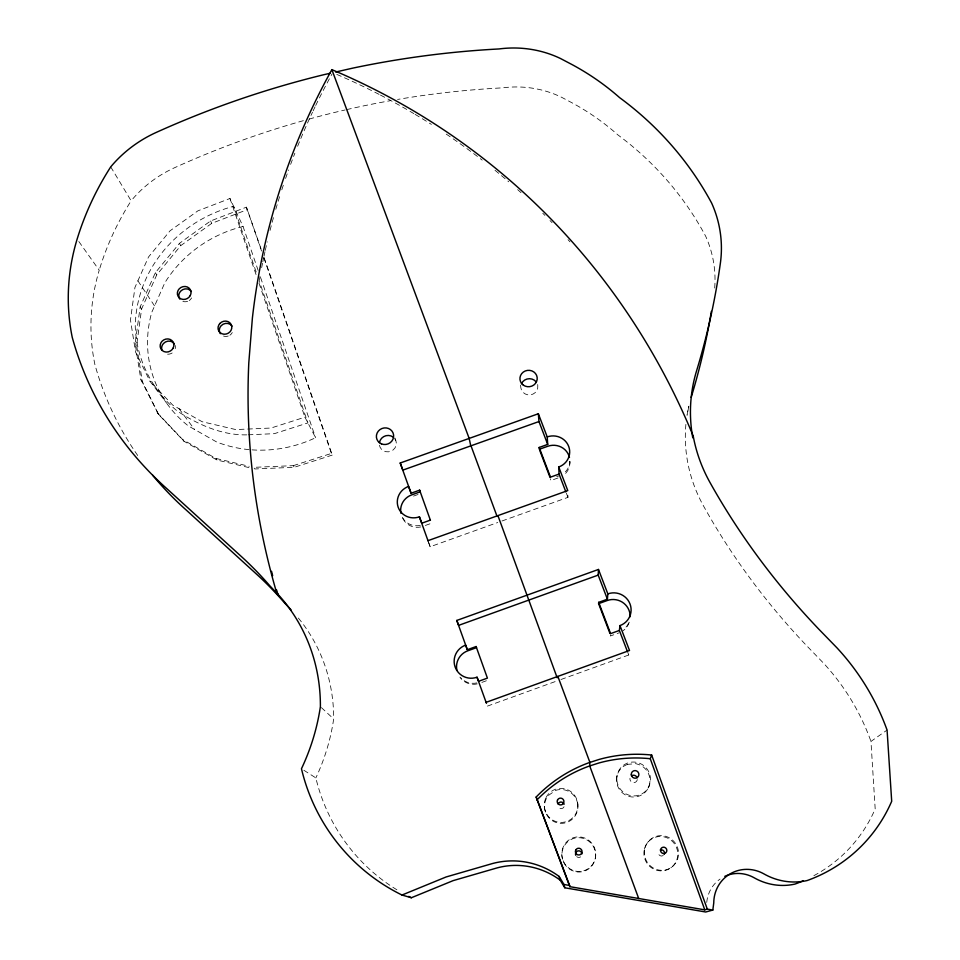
<?xml version="1.0" encoding="UTF-8"?>
<svg xmlns="http://www.w3.org/2000/svg" width="960" height="960" viewBox="0 0 960 960"><rect width="100%" height="100%" fill="white"/><g stroke="black" fill="none" stroke-linecap="round" stroke-linejoin="round"><path stroke-width="0.72" stroke-dasharray="4.8 3.6" d="M610.476 634.812L610.368 635.988L619.08 632.832M248.928 467.592L216.972 460.02L184.02 441.276L158.508 414.36L140.88 379.668L135.144 343.5L140.16 306.912L155.352 272.7L179.448 243.348L210.576 220.98L246.42 207.168L261.624 250.488M158.508 414.36L142.332 381.54L136.608 345.48L141.588 309.012L156.732 274.884L180.744 245.628L211.776 223.332L247.5 209.568M560.952 679.512L628.764 654.984L629.136 652.74M595.392 857.916L595.512 857.244M688.776 406.692L687.048 415.236A153.72 144.036 17 0 1 688.812 406.224M616.728 777.192L617.004 775.92M648.516 787.368L649.032 786.168M647.664 842.508L648.18 841.716M232.296 332.568L231.252 334.02A6.972 6.444 -25.2 0 1 229.884 335.196M191.628 297.936L190.584 299.376A6.924 6.348 -25.7 0 1 189.216 300.54M670.836 867.852L671.532 867.252M813.876 875.664A147.06 142.164 42.3 0 0 875.184 808.956L870.96 741.408L887.076 730.068M258.144 270.42L243.048 226.476L229.968 198.492L197.928 210.816L170.088 230.784L148.548 256.944L134.952 287.4L130.464 319.932L135.552 352.032L149.964 381.216L166.464 402.912M481.86 682.404L486.852 680.592M487.428 706.104L558.192 680.508M413.532 496.104L420.816 493.5M556.692 476.688L559.128 475.812M425.376 525.444L431.472 523.272L430.92 521.7M557.988 477.984L550.704 480.588L550.596 478.872M428.352 541.908L430.152 546.744L497.736 522.516M501.96 521.004L567.96 497.352L567.852 493.296M252 449.868A120.756 112.284 -23.5 0 0 315.6 437.712L304.932 417.168L270.996 428.04L235.752 429.576L202.08 421.704L172.716 405.096L149.964 381.216M293.292 465.66L331.428 453.42L332.268 455.088L294.252 467.292L254.736 468.972L253.632 467.352L293.292 465.66L294.252 467.292M246.744 434.868C221.592 435.336 197.82 424.488 177.108 410.94C151.836 389.964 136.524 359.424 135.24 326.58C136.068 268.704 178.644 220.716 233.616 206.304L256.932 274.26M248.196 434.808L274.356 433.668L307.92 422.916L259.356 281.34M157.104 412.584L182.7 439.584L215.748 458.388L249.264 466.32M303.864 770.268L315.852 777.912A181.152 180.072 -67.9 0 0 399.66 891.444M321.408 707.616L333.672 718.956A203.436 191.616 -49.9 0 1 315.852 777.912M182.7 439.584L184.02 441.276M140.88 379.668L142.332 381.54M179.028 408.66L194.484 429.42M215.748 458.388L216.972 460.02M135.144 343.5L136.608 345.48M78.828 241.524L99.216 270.228A214.476 199.416 -20.9 0 0 94.908 364.584A342.3 318.216 -13.1 0 0 138.564 456.72M140.16 306.912L141.588 309.012M137.892 280.812L154.584 305.964M155.352 272.7L156.732 274.884M110.724 166.884L131.136 200.808A292.704 274.284 -17.1 0 0 99.216 270.228M179.448 243.348L180.744 245.628M210.576 220.98L211.776 223.332M627.72 652.26L628.764 654.984M566.388 493.248L567.96 497.352M394.884 437.952L395.796 440.46M428.676 542.592L430.152 546.744M264.06 257.544L332.268 455.088M246.42 207.168L261.564 251.04M264.012 258.12L331.428 453.42M260.58 277.512L315.6 437.712M229.968 198.492L256.572 276.084M258.984 283.14L304.932 417.168M545.268 811.092L545.52 812.1M561.852 855.516L561.996 856.2M520.572 385.164L520.86 387.924A8.532 8.112 -6.4 0 0 530.412 394.836A8.532 8.112 -6.4 0 0 537.78 385.656L537.576 382.896M569.904 463.344L569.868 461.568A16.416 15.768 -3.5 0 1 564.6 472.572M577.836 803.94L577.848 805.008A16.944 16.68 72.3 0 1 558.348 823.08A16.944 16.68 72.3 0 1 546.06 799.176L548.388 795.468L555.444 790.5A16.944 16.68 72.3 0 1 577.848 805.068M637.284 779.592A3.756 3.684 53.7 0 1 633.036 782.604A3.756 3.684 53.7 0 1 629.976 778.272M394.728 438.612A8.568 8.172 -20 0 1 390.924 451.224A8.568 8.172 -20 0 1 379.38 444.78M564.048 806.76A3.324 3.276 72.2 0 1 557.976 806.46M562.488 858.864A17.34 16.944 72.6 0 1 582.372 837.312A17.34 16.944 72.6 0 1 591.576 865.704A17.34 16.944 72.6 0 1 562.836 859.932L562.956 860.592A17.208 16.812 72.6 0 0 591.396 866.4A17.208 16.812 72.6 0 0 582.588 838.188A17.208 16.812 72.6 0 0 562.512 859.152M580.632 856.848A3.312 3.24 72.6 0 1 576.684 856.644M228.252 336A6.972 6.444 -25.2 0 1 222.996 335.844M187.596 301.344A6.924 6.348 -25.7 0 1 182.388 301.188M175.08 345.312A6.984 6.444 -28.3 0 1 175.2 348.696M172.14 352.98A6.984 6.444 -28.3 0 1 166.944 354.12M249.096 449.628A120.756 112.284 -23.5 0 1 216.696 442.008L188.412 425.964A120.756 112.284 -23.5 0 1 151.776 312.324L164.772 282.888A120.756 112.284 -23.5 0 1 243.048 226.476M685.896 424.368A153.72 144.036 17 0 0 703.476 505.884A686.724 596.136 20.7 0 0 806.484 645.528L823.596 663.228A222.96 217.224 55.2 0 1 870.96 741.408M714.684 288.024A120.612 112.476 -2.5 0 0 705.744 236.376A331.752 313.692 -16.2 0 0 617.808 134.844A252.372 236.208 -12.5 0 0 572.316 102.972L561.288 97.128A98.028 89.94 -7.5 0 0 502.548 87.852A990.996 947.748 81.1 0 0 397.584 99.444M303.36 120.672A990.996 947.748 81.1 0 0 174.696 167.664A113.604 104.088 -23.4 0 0 131.136 200.808M309.096 119.076A990.996 947.748 81.1 0 1 345.12 109.956M346.572 109.632A990.996 947.748 81.1 0 1 390.252 100.716M259.272 280.656A795.804 725.784 21 0 1 260.04 276.3M261.672 267.612A795.804 725.784 21 0 1 262.536 263.292M262.824 261.852A795.804 725.784 21 0 1 263.724 257.532M264.036 256.092A795.804 725.784 21 0 1 264.96 251.784M265.284 250.356A795.804 725.784 21 0 1 267.252 241.788M270.036 230.424A795.804 725.784 21 0 1 273.804 216.324M275.796 209.328A795.804 725.784 21 0 1 280.008 195.408M281.796 189.828A795.804 725.784 21 0 1 283.668 184.14M285.588 178.452A795.804 725.784 21 0 1 288.576 169.98M290.628 164.364A795.804 725.784 21 0 1 294.876 153.192M297.624 146.268A795.804 725.784 21 0 1 312.504 112.2M313.14 110.856A795.804 725.784 21 0 1 315.048 106.848M315.696 105.504A795.804 725.784 21 0 1 332.028 73.968M495 170.292A783.984 722.052 -51.9 0 1 508.704 181.788M517.68 189.66A783.984 722.052 -51.9 0 1 521.016 192.66M542.784 213.276A783.984 722.052 -51.9 0 1 544.908 215.388M550.02 220.56A783.984 722.052 -51.9 0 1 552.048 222.636M568.02 239.676A783.984 722.052 -51.9 0 1 569.976 241.848M336.768 74.4A783.984 722.052 -51.9 0 1 379.14 94.404M380.448 95.076A783.984 722.052 -51.9 0 1 408.756 110.628M410.028 111.372A783.984 722.052 -51.9 0 1 413.832 113.604M415.092 114.36A783.984 722.052 -51.9 0 1 431.4 124.404M446.22 134.1A783.984 722.052 -51.9 0 1 482.196 160.116M298.368 618.06A166.956 158.088 -52 0 1 333.672 718.956M706.74 902.412A33.672 32.22 58.9 0 1 720.06 879.06M628.656 623.028A16.908 16.56 14.6 0 1 624.828 628.272M629.244 622.224A16.836 16.5 14.8 0 1 622.956 630.828M476.844 682.92A16.884 16.704 -30.6 0 1 460.812 677.856M477.24 683.916A16.824 16.644 -30.8 0 1 459.912 677.16M420.288 525.372A16.44 15.864 -20.5 0 1 402.348 517.236M420.864 526.92A16.38 15.804 -20.5 0 1 402.18 516.912M569.844 461.28A16.356 15.72 -3.5 0 1 562.992 475.62M663.252 855.504A3.132 3.048 60.9 0 1 658.644 851.604M627.288 764.376L623.448 766.38A16.944 16.62 54 0 0 621.576 792.072A16.944 16.62 54 0 0 647.088 789.924A16.944 16.62 54 0 0 640.056 764.988L635.88 763.656L627.288 764.376M616.872 780.396A17.076 16.74 53.7 0 0 643.524 792.888A17.076 16.74 53.7 0 0 640.524 763.632A17.076 16.74 53.7 0 0 616.872 780.396M545.796 798.096A17.076 16.812 72.3 0 0 562.596 822.372A17.076 16.812 72.3 0 0 574.824 795.684A17.076 16.812 72.3 0 0 545.796 798.096M644.58 849.864A17.472 16.956 60.9 0 0 667.608 869.328A17.472 16.956 60.9 0 0 672.18 839.76A17.472 16.956 60.9 0 0 644.58 849.864M644.1 850.584A17.34 16.824 61 0 0 666.936 869.904A17.34 16.824 61 0 0 671.484 840.564A17.34 16.824 61 0 0 644.1 850.584"/><path stroke-width="1.44" d="M609.96 633.456L598.608 603.648L598.68 602.352L607.404 599.196L598.188 575.112L598.476 569.448L456.792 620.436L467.328 649.704L476.1 646.536L487.416 678.12L478.596 681.3L477.024 677.208A17.208 17.016 -29.6 0 1 455.124 667.008A17.208 17.016 -29.6 0 1 465.6 645.132L467.328 649.704M607.404 599.196L607.836 593.88L598.476 569.448M627.192 650.904L619.368 630.456L619.98 625.584A17.22 16.86 13.8 0 0 630 603.924A17.22 16.86 13.8 0 0 607.836 593.88M712.824 910.056L713.76 902.928A35.58 34.02 58.2 0 1 764.028 873.948A61.176 58.524 48.9 0 0 807.144 880.548A155.16 149.82 40.8 0 0 891.696 801.276L887.076 730.068A235.224 229.164 53.7 0 0 836.904 647.784L818.82 629.184A724.092 623.448 20.3 0 1 710.028 482.556A161.88 151.02 16.3 0 1 693.192 435.9A787.08 724.644 -51.9 0 0 331.872 69.636A798.9 728.316 20.9 0 0 252.396 317.976L248.796 362.832A798.9 728.316 20.9 0 0 276.72 593.004A176.004 166.092 -51 0 1 320.388 706.668A214.428 201.192 -49 0 1 301.464 768.732A190.848 189.708 -58.7 0 0 401.988 895.032L411.36 897.744L453.168 880.62L497.196 867.876A78.12 75.42 84.2 0 1 560.184 880.14L564.804 887.784L705.72 912L712.824 910.056L707.304 909.108L704.784 909.852L569.808 886.656L536.16 797.028A149.232 144.276 67.3 0 1 589.044 762.684L599.1 759.444A149.232 144.276 67.3 0 1 651.648 755.028L707.304 909.108M693.192 435.9L692.772 437.808A161.268 150.492 16.3 0 1 696.54 370.956A771.684 683.112 -29.5 0 0 720.36 263.304A126.288 117.168 -2.8 0 0 711.648 203.1A347.508 327.096 -16.1 0 0 619.56 97.596A264.216 246.048 -12.5 0 0 571.98 64.548L560.448 58.488A102.54 93.516 -7.7 0 0 499.044 48.948A1044.84 998.22 81.3 0 0 352.728 68.136L335.592 72.036M704.784 909.852L650.268 758.724L651.648 755.028M401.988 895.032L446.124 876.96L492.6 863.508A82.512 79.668 84.7 0 1 559.092 876.432L563.976 884.496L564.804 887.784M619.368 630.456L610.596 633.624L598.68 602.352M486 702.372L629.52 650.484L619.98 625.584M598.188 575.112L458.652 625.356L456.792 620.436M598.608 603.648L607.308 600.504A16.908 16.56 14.6 0 1 630.132 616.728M430.368 520.128L421.776 523.212L419.4 516.84A16.752 16.14 -20.4 0 1 398.196 507.276A16.752 16.14 -20.4 0 1 408.564 486.432L411.084 493.224L419.64 490.164L430.44 520.344M569.472 457.464A16.416 15.768 -3.5 0 0 547.824 446.256L539.328 449.28L539.184 447.456L547.704 444.408L547.224 436.92L538.344 413.748L400.212 463.008L411.084 493.224M547.224 436.92A16.716 16.044 -3.7 0 1 568.668 446.34A16.716 16.044 -3.7 0 1 558.744 466.992L559.056 474.084L550.488 477.144L539.184 447.456M427.896 540.696L567.78 490.584L558.744 466.992M538.344 413.748L538.956 421.548L402.852 470.112L400.212 463.008M330.228 73.248L323.94 74.676A1044.84 998.22 81.3 0 0 156.348 132.372A118.86 108.252 -23.2 0 0 110.724 166.884A306.468 285.768 -17 0 0 77.124 239.136A224.508 207.636 -20.8 0 0 72.252 337.404A358.26 331.284 -13.1 0 0 167.208 488.988L241.992 557.1A405.708 371.808 -57.6 0 1 269.832 585.792L277.86 594.336A795.804 725.784 21 0 1 276.612 590.028M563.976 884.496L569.604 885.468L569.808 886.656M291.012 609.768L284.292 602.616A385.704 354.972 -58.3 0 0 257.664 575.172L186.12 509.952A342.3 318.216 -13.1 0 1 152.604 475.152M276.72 593.004L277.86 594.336M538.956 421.548L547.704 444.408M559.056 474.084L565.86 491.88M539.844 450.624L550.092 477.528M536.16 797.028L569.604 885.468M497.928 515.616L557.16 677.748M557.856 676.392L589.908 762.396L589.716 765.948L638.7 898.5M470.988 445.8L497.1 516.468M331.872 69.636L469.164 438.42L470.784 445.872M477.024 677.208L486.456 703.344M419.4 516.84L428.184 541.2M419.64 490.164L420.228 491.844L411.708 494.88A16.44 15.864 -20.5 0 0 400.968 513.324M476.1 646.536L476.496 647.664L467.748 650.82A16.884 16.704 -30.6 0 0 456.876 670.14M559.092 876.432L560.184 880.14M631.464 775.872A3.756 3.684 53.7 0 1 637.092 777.672M379.44 442.632A8.568 8.172 -20 0 1 393.192 437.1M575.712 855.24A3.312 3.24 72.6 0 1 578.028 850.896A3.312 3.24 72.6 0 1 581.976 853.86M558.084 803.916A3.324 3.276 72.2 0 1 564.144 804.216M537 799.908A146.304 141.444 67.5 0 1 588.864 766.212L598.728 763.044A146.304 141.444 67.5 0 1 650.268 758.724M220.38 333.696A6.972 6.444 -25.2 0 1 220.116 327.18L221.148 325.728A6.972 6.444 -25.2 0 1 232.008 326.052M179.808 299.076A6.924 6.348 -25.7 0 1 179.58 292.644L180.624 291.204A6.924 6.348 -25.7 0 1 191.388 291.504M161.928 349.956A6.984 6.444 -28.3 0 1 162.456 344.928L163.5 343.476A6.984 6.444 -28.3 0 1 174.348 343.8M521.46 383.76A8.532 8.112 -6.4 0 1 536.1 381.804M711.372 311.364A737.604 657.42 -29.8 0 1 691.176 397.368M272.664 575.64A795.804 725.784 21 0 1 271.536 571.32M411.36 897.744A181.152 180.072 -67.9 0 1 408.72 896.412M724.8 876.324A33.672 32.22 58.9 0 1 754.212 877.8A57.912 55.476 50 0 0 795.012 884.064A147.06 142.164 42.3 0 0 803.256 880.8M660.336 850.008A3.132 3.048 60.9 0 1 664.248 854.28M219.852 323.496L218.82 324.948A6.996 6.468 -25.2 0 0 230.004 331.812L231.036 330.348A6.996 6.468 -25.2 0 0 219.852 323.496M173.1 348.192L172.056 349.656A7.008 6.468 -28.3 0 1 160.956 342.756L162 341.304A7.008 6.468 -28.3 0 1 173.1 348.192M190.236 295.62L189.192 297.06A6.948 6.372 -25.7 0 1 178.152 290.304L179.196 288.864A6.948 6.372 -25.7 0 1 190.236 295.62M381.516 443.916A8.688 8.28 -19.9 0 0 393.6 435.048A8.688 8.28 -19.9 0 0 379.908 429.636A8.688 8.28 -19.9 0 0 381.516 443.916M575.7 850.152A3.396 3.324 72.4 0 0 579.036 854.988A3.396 3.324 72.4 0 0 581.448 849.684A3.396 3.324 72.4 0 0 575.7 850.152M557.496 800.064A3.42 3.372 72 0 0 560.868 804.924A3.42 3.372 72 0 0 563.316 799.572A3.42 3.372 72 0 0 557.496 800.064M523.296 385.104A8.664 8.22 -6.5 0 0 537.156 379.512A8.664 8.22 -6.5 0 0 525.276 370.968A8.664 8.22 -6.5 0 0 523.296 385.104M660.564 849.804A3.228 3.132 60.4 0 0 664.812 853.392A3.228 3.132 60.4 0 0 665.664 847.944A3.228 3.132 60.4 0 0 660.564 849.804M631.296 774.72A3.852 3.78 52.7 0 0 637.32 777.54A3.852 3.78 52.7 0 0 636.636 770.94A3.852 3.78 52.7 0 0 631.296 774.72"/></g></svg>
